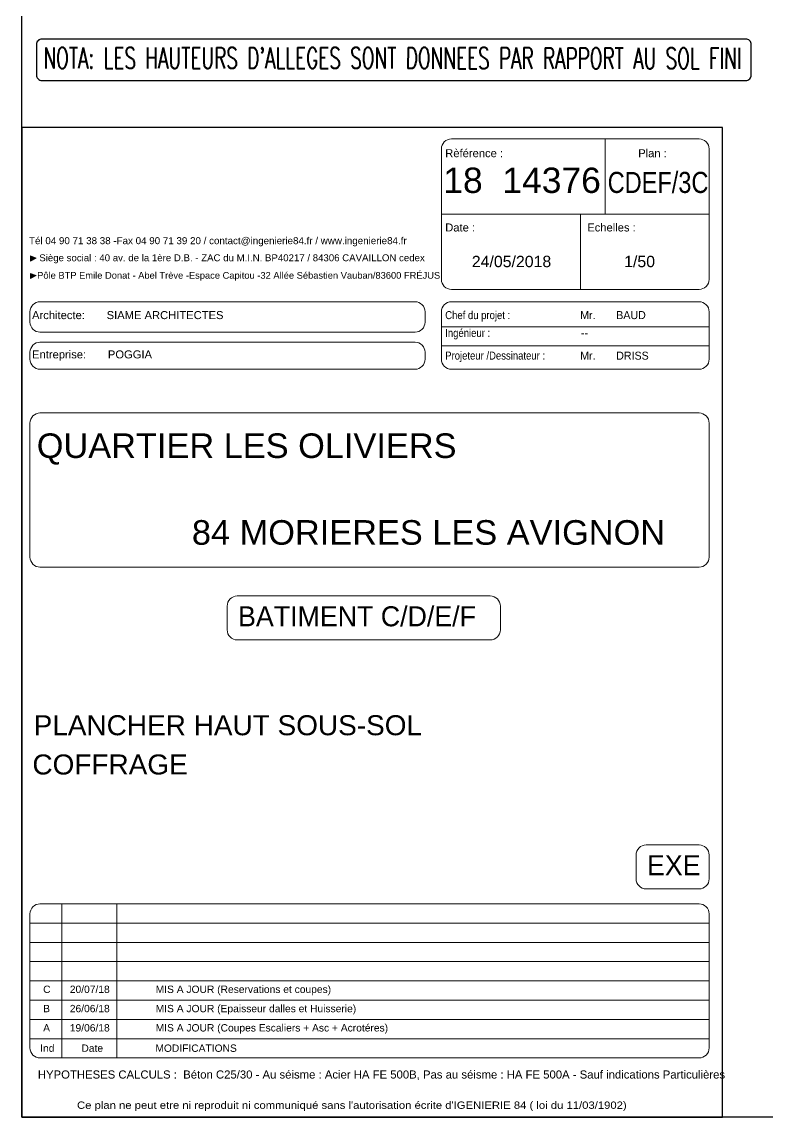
# Model space of a CAD drawing. Extents: x 308 to 787, y -199 to -146.
# Drawn here: x 307.85 to 318.46, y -198.96 to -183.37 of the extents above; entities that cross this region are included whole.
import ezdxf
from ezdxf.enums import TextEntityAlignment as Align

# ---------------------------------------------------------------- set-up
doc = ezdxf.new("R2010")
doc.units = 0
doc.header["$LTSCALE"] = 0.5
doc.header["$MEASUREMENT"] = 0
for name, color, linetype in [('ARMATURE DALLE', 51, 'CONTINUOUS'), ('CADRE-CART', 7, 'CONTINUOUS'), ('CARTOUCHE', 7, 'CONTINUOUS'), ('TEXTES', 1, 'CONTINUOUS')]:
    doc.layers.add(name, color=color, linetype=linetype)
doc.styles.add('ARIAL', font='arial.ttf', dxfattribs={"height": 0.12})
doc.styles.add('ROMANS8', font='romans.shx', dxfattribs={"width": 0.7})
doc.styles.add('style 20', font='ARLRDBD.TTF')

msp = doc.modelspace()

# ---------------------------------------------------------------- linework, layer by layer
at = {"layer": 'ARMATURE DALLE', "color": 7, "lineweight": 18}
for p, q in [((316.1606, -185.0321), (316.1606, -186.1036)), ((313.8259, -186.1036), (317.6383, -186.1036)), ((315.8059, -186.1036), (315.8059, -187.1752)), ((313.8259, -187.7066), (317.6383, -187.7066)), ((313.8259, -187.9778), (317.6383, -187.9778)), ((308.4239, -195.9272), (308.4239, -198.1224)), ((309.204, -195.9272), (309.204, -198.1224)), ((307.9683, -196.2016), (317.6383, -196.2016)), ((307.9683, -196.476), (317.6383, -196.476)), ((307.9683, -196.7504), (317.6383, -196.7504)), ((307.9683, -197.0248), (317.6383, -197.0248)), ((307.9683, -197.2992), (317.6383, -197.2992)), ((307.9683, -197.5736), (317.6383, -197.5736)), ((307.9683, -197.848), (317.6383, -197.848))]:
    msp.add_line(p, q, dxfattribs=at)
for points in [[(313.9684, -185.0321), (317.4958, -185.0321, -0.4142136), (317.6383, -185.1746), (317.6383, -187.0327, -0.4142136), (317.4958, -187.1752), (313.9684, -187.1752, -0.4142136), (313.8259, -187.0327), (313.8259, -185.1746, -0.4142136)], [(308.1108, -187.3517), (313.4515, -187.3517, -0.4142136), (313.594, -187.4942), (313.594, -187.6414, -0.4142136), (313.4515, -187.7839), (308.1108, -187.7839, -0.4142136), (307.9683, -187.6414), (307.9683, -187.4942, -0.4142136)], [(313.9684, -187.3517), (317.4958, -187.3517, -0.4142136), (317.6383, -187.4942), (317.6383, -188.1701, -0.4142136), (317.4958, -188.3126), (313.9684, -188.3126, -0.4142136), (313.8259, -188.1701), (313.8259, -187.4942, -0.4142136)], [(308.1108, -187.9279), (313.4515, -187.9279, -0.4142136), (313.594, -188.0704), (313.594, -188.1701, -0.4142136), (313.4515, -188.3126), (308.1108, -188.3126, -0.4142136), (307.9683, -188.1701), (307.9683, -188.0704, -0.4142136)], [(308.1108, -188.9358), (317.4958, -188.9358, -0.4142136), (317.6383, -189.0783), (317.6383, -190.9884, -0.4142136), (317.4958, -191.1309), (308.1108, -191.1309, -0.4142136), (307.9683, -190.9884), (307.9683, -189.0783, -0.4142136)], [(310.9185, -191.5424), (314.5232, -191.5424, -0.4142136), (314.6657, -191.6849), (314.6657, -192.0255, -0.4142136), (314.5232, -192.168), (310.9185, -192.168, -0.4142136), (310.776, -192.0255), (310.776, -191.6849, -0.4142136)], [(316.7414, -195.0889), (317.4958, -195.0889, -0.4142136), (317.6383, -195.2314), (317.6383, -195.5719, -0.4142136), (317.4958, -195.7144), (316.7414, -195.7144, -0.4142136), (316.5989, -195.5719), (316.5989, -195.2314, -0.4142136)], [(308.1108, -195.9272), (317.4958, -195.9272, -0.4142136), (317.6383, -196.0697), (317.6383, -197.9799, -0.4142136), (317.4958, -198.1224), (308.1108, -198.1224, -0.4142136), (307.9683, -197.9799), (307.9683, -196.0697, -0.4142136)]]:
    msp.add_lwpolyline(points, format="xyb", close=True, dxfattribs=at)
for points in [[(307.9778, -186.699), (307.9778, -186.7717), (308.055, -186.73), (307.9778, -186.699)], [(307.9778, -186.9478), (307.9778, -187.0204), (308.055, -186.9787), (307.9778, -186.9478)]]:
    msp.add_lwpolyline(points, dxfattribs=at)
for points in [[(307.9778, -186.7717), (308.0535, -186.7309), (307.9778, -186.699)], [(307.9778, -187.0204), (308.0535, -186.9796), (307.9778, -186.9478)]]:
    msp.add_solid(points, dxfattribs=at)
at = {"layer": 'CADRE-CART', "color": 1}
msp.add_lwpolyline([(307.8533, -154.9648), (437.1328, -154.9648), (437.1328, -198.9648), (307.8533, -198.9648)], close=True, dxfattribs=at)
at = {"layer": 'CARTOUCHE', "color": 7}
msp.add_lwpolyline([(307.8533, -198.9648), (317.8283, -198.9648), (317.8283, -184.8679), (307.8533, -184.8679)], close=True, dxfattribs=at)
at = {"layer": 'TEXTES', "color": 7}
msp.add_lwpolyline([(308.0595, -184.1206, 0.4142136), (308.138, -184.1991), (318.1607, -184.1991, 0.4142136), (318.2393, -184.1206), (318.2393, -183.688, 0.4142136), (318.1608, -183.6095), (308.1379, -183.6095, 0.4142136), (308.0595, -183.688)], format="xyb", close=True, dxfattribs=at)

# ---------------------------------------------------------------- texts
at = {"layer": 'CARTOUCHE', "color": 0}
for s, height, style, p in [('Rèférence :', 0.114, 'ARIAL', (313.8809, -185.2922)), ('Plan :', 0.114, 'ARIAL', (316.6289, -185.2922)), ('18  14376', 0.361, 'ARIAL', (313.8535, -185.8015)), ('Date :', 0.114, 'ARIAL', (313.8809, -186.3501)), ('Echelles :', 0.114, 'ARIAL', (315.9035, -186.3501)), ('Tél 04 90 71 38 38 -Fax 04 90 71 39 20 / contact@ingenierie84.fr / www.ingenierie84.fr', 0.09975, 'ARIAL', (307.9547, -186.5312)), (' Siège social : 40 av. de la 1ère D.B. - ZAC du M.I.N. BP40217 / 84306 CAVAILLON cedex', 0.098325, 'ARIAL', (308.0627, -186.7743)), ('24/05/2018', 0.16173, 'ARIAL', (314.2597, -186.8586)), ('1/50', 0.16173, 'ARIAL', (316.4286, -186.8586)), ('Pôle BTP Emile Donat - Abel Trève -Espace Capitou -32 Allée Sébastien Vauban/83600 FRÉJUS', 0.095, 'ARIAL', (308.0706, -187.023)), ('Architecte:       SIAME ARCHITECTES', 0.114, 'ARIAL', (307.9979, -187.5985)), ('Entreprise:       POGGIA', 0.114, 'ARIAL', (307.9979, -188.1581)), ('QUARTIER LES OLIVIERS', 0.35, 'ARIAL', (308.0647, -189.5764)), ('84 MORIERES LES AVIGNON', 0.35, 'ARIAL', (310.2738, -190.8121)), ('BATIMENT C/D/E/F', 0.285, 'style 20', (310.9311, -191.9738)), ('PLANCHER HAUT SOUS-SOL', 0.285, 'ARIAL', (308.0203, -193.5257)), ('EXE', 0.285, 'style 20', (316.754, -195.5202)), ('C', 0.1045, 'ARIAL', (308.1558, -197.1966)), ('20/07/18', 0.1045, 'ARIAL', (308.5354, -197.1966)), ('MIS A JOUR (Reservations et coupes)', 0.1045, 'ARIAL', (309.7579, -197.1966)), ('B', 0.1045, 'ARIAL', (308.1558, -197.471)), ('26/06/18', 0.1045, 'ARIAL', (308.5354, -197.471)), ('MIS A JOUR (Epaisseur dalles et Huisserie)', 0.1045, 'ARIAL', (309.7579, -197.471)), ('A', 0.1045, 'ARIAL', (308.1558, -197.7454)), ('19/06/18', 0.1045, 'ARIAL', (308.5354, -197.7454)), ('MIS A JOUR (Coupes Escaliers + Asc + Acrotéres)', 0.1045, 'ARIAL', (309.7579, -197.7454)), ('Ind', 0.1045, 'ARIAL', (308.1137, -198.0351)), ('Date', 0.1045, 'ARIAL', (308.7008, -198.0351)), ('MODIFICATIONS', 0.1045, 'ARIAL', (309.7537, -198.0351)), ('HYPOTHESES CALCULS :  Béton C25/30 - Au séisme : Acier HA FE 500B, Pas au séisme : HA FE 500A - Sauf indications Particulières', 0.115425, 'ARIAL', (308.0804, -198.4157))]:
    msp.add_text(s, height=height, dxfattribs=dict(at, style=style)).set_placement(p)
at = {"layer": 'CARTOUCHE', "color": 0, "style": 'ARIAL'}
for s, height, width, p in [('CDEF/3C', 0.3, 0.8, (316.1942, -185.8015)), ('Chef du projet :             ', 0.114, 0.85, (313.8809, -187.5985)), ('Mr.       BAUD', 0.114, 0.95, (315.8035, -187.5985)), ('Ingénieur :                         ', 0.114, 0.85, (313.8809, -187.8529)), ('--', 0.114, 0.95, (315.8132, -187.8529)), ('Projeteur /Dessinateur :   ', 0.114, 0.85, (313.8809, -188.175)), ('Mr.       DRISS', 0.114, 0.95, (315.8035, -188.1761)), ("Ce plan ne peut etre ni reproduit ni communiqué sans l'autorisation écrite d'IGENIERIE 84 ( loi du 11/03/1902)", 0.1045, 1.1, (308.6383, -198.8471))]:
    msp.add_text(s, height=height, dxfattribs=dict(at, width=width)).set_placement(p)
msp.add_attdef('COFFRAGE', (308.0028, -194.0846), '', height=0.285, dxfattribs=at)
at = {"layer": 'TEXTES', "color": 4, "style": 'ROMANS8', "width": 0.5557}
msp.add_text("NOTA: LES HAUTEURS D'ALLEGES SONT DONNEES PAR RAPPORT AU SOL FINI", height=0.3, rotation=359.96479, dxfattribs=at).set_placement((308.1587, -184.0279), (318.0978, -184.034), align=Align.FIT)

doc.saveas('drawing.dxf')
